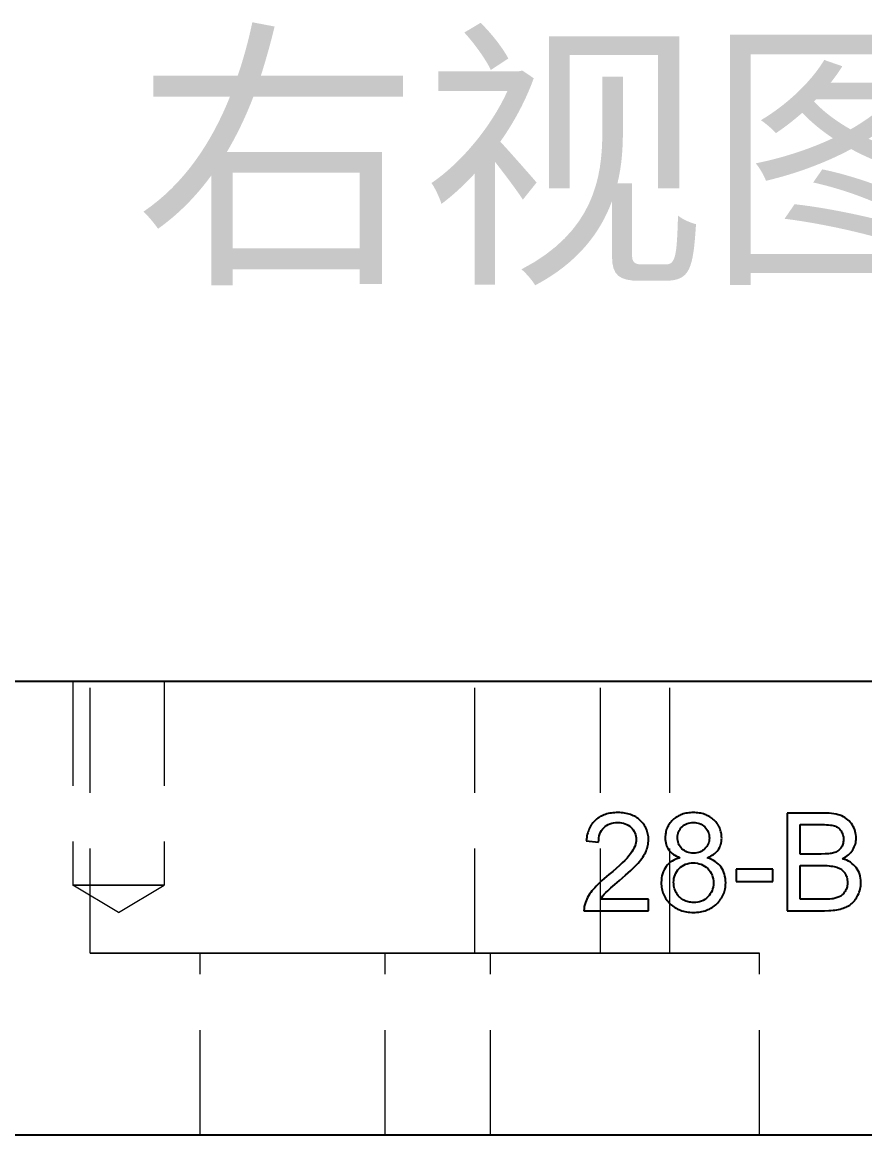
# Paper-space layout '01_三视图' of a CAD drawing. Header units: millimetres. Extents: x 8 to 450, y 8 to 289.
# Drawn here: x 35.25 to 47.31, y 186.75 to 202.69 of the extents above; entities that cross this region are included whole.
import ezdxf
from ezdxf.enums import TextEntityAlignment as Align

# ---------------------------------------------------------------- set-up
doc = ezdxf.new("R2010")
doc.units = ezdxf.units.MM
doc.linetypes.add('WP_HIDDEN', pattern=[2.3, 1.5, -0.8])
for name, color, linetype, lineweight in [('ANNOTATIONS', 7, 'CONTINUOUS', 18), ('HIDDEN', 7, 'WP_HIDDEN', 13), ('VISIBLE', 7, 'CONTINUOUS', 25)]:
    doc.layers.add(name, color=color, linetype=linetype, lineweight=lineweight)
doc.styles.add('CJK', font='Arial Unicode.ttf')

psp = doc.layouts.new('01_三视图')

# ---------------------------------------------------------------- linework, layer by layer
at = {"layer": 'HIDDEN'}
for points in [[(37.278, 193.25), (37.262, 193.25), (37.214, 193.25), (37.136, 193.25), (37.032, 193.25), (36.908, 193.25), (36.77, 193.25), (36.625, 193.25), (36.48, 193.25), (36.342, 193.25), (36.218, 193.25), (36.114, 193.25), (36.036, 193.25), (35.988, 193.25), (35.972, 193.25)], [(35.972, 193.25), (35.976, 193.25), (35.988, 193.25), (36.008, 193.25), (36.036, 193.25), (36.072, 193.25), (36.114, 193.25), (36.163, 193.25), (36.218, 193.25), (36.277, 193.25), (36.342, 193.25), (36.409, 193.25), (36.48, 193.25), (36.552, 193.25), (36.625, 193.25)], [(35.972, 193.25), (35.972, 190.325)], [(43.531, 193.25), (43.44, 193.25), (43.169, 193.25), (42.734, 193.25), (42.155, 193.25), (41.461, 193.25), (40.689, 193.25), (39.875, 193.25), (39.061, 193.25), (38.289, 193.25), (37.595, 193.25), (37.016, 193.25), (36.581, 193.25), (36.31, 193.25), (36.219, 193.25)], [(36.219, 193.25), (36.242, 193.25), (36.31, 193.25), (36.424, 193.25), (36.581, 193.25), (36.779, 193.25), (37.016, 193.25), (37.29, 193.25), (37.595, 193.25), (37.93, 193.25), (38.289, 193.25), (38.667, 193.25), (39.061, 193.25), (39.466, 193.25), (39.875, 193.25)], [(36.219, 189.35), (36.219, 193.25)], [(36.625, 193.25), (36.698, 193.25), (36.77, 193.25), (36.841, 193.25), (36.908, 193.25), (36.973, 193.25), (37.032, 193.25), (37.087, 193.25), (37.136, 193.25), (37.178, 193.25), (37.214, 193.25), (37.242, 193.25), (37.262, 193.25), (37.274, 193.25), (37.278, 193.25)], [(37.278, 193.25), (37.278, 190.325)], [(39.875, 193.25), (40.284, 193.25), (40.689, 193.25), (41.083, 193.25), (41.461, 193.25), (41.82, 193.25), (42.155, 193.25), (42.46, 193.25), (42.734, 193.25), (42.971, 193.25), (43.169, 193.25), (43.326, 193.25), (43.44, 193.25), (43.508, 193.25), (43.531, 193.25)], [(44.523, 193.25), (44.487, 193.25), (44.384, 193.25), (44.218, 193.25), (43.996, 193.25), (43.731, 193.25), (43.436, 193.25), (43.125, 193.25), (42.814, 193.25), (42.519, 193.25), (42.254, 193.25), (42.032, 193.25), (41.866, 193.25), (41.763, 193.25), (41.727, 193.25)], [(41.727, 193.25), (41.736, 193.25), (41.763, 193.25), (41.806, 193.25), (41.866, 193.25), (41.942, 193.25), (42.032, 193.25), (42.137, 193.25), (42.254, 193.25), (42.381, 193.25), (42.519, 193.25), (42.663, 193.25), (42.814, 193.25), (42.969, 193.25), (43.125, 193.25)], [(41.727, 189.35), (41.727, 193.25)], [(43.125, 193.25), (43.281, 193.25), (43.436, 193.25), (43.587, 193.25), (43.731, 193.25), (43.869, 193.25), (43.996, 193.25), (44.113, 193.25), (44.218, 193.25), (44.308, 193.25), (44.384, 193.25), (44.444, 193.25), (44.487, 193.25), (44.514, 193.25), (44.523, 193.25)], [(43.531, 189.35), (43.531, 193.25)], [(44.523, 189.35), (44.523, 193.25)], [(37.278, 190.325), (37.262, 190.325), (37.214, 190.325), (37.136, 190.325), (37.032, 190.325), (36.908, 190.325), (36.77, 190.325), (36.625, 190.325), (36.48, 190.325), (36.342, 190.325), (36.218, 190.325), (36.114, 190.325), (36.036, 190.325), (35.988, 190.325), (35.972, 190.325)], [(35.972, 190.325), (35.976, 190.325), (35.988, 190.325), (36.008, 190.325), (36.036, 190.325), (36.072, 190.325), (36.114, 190.325), (36.163, 190.325), (36.218, 190.325), (36.277, 190.325), (36.342, 190.325), (36.409, 190.325), (36.48, 190.325), (36.552, 190.325), (36.625, 190.325)], [(36.625, 189.932), (35.972, 190.325)], [(36.625, 190.325), (36.698, 190.325), (36.77, 190.325), (36.841, 190.325), (36.908, 190.325), (36.973, 190.325), (37.032, 190.325), (37.087, 190.325), (37.136, 190.325), (37.178, 190.325), (37.214, 190.325), (37.242, 190.325), (37.262, 190.325), (37.274, 190.325), (37.278, 190.325)], [(36.625, 189.932), (37.278, 190.325)], [(43.531, 189.35), (43.44, 189.35), (43.169, 189.35), (42.734, 189.35), (42.155, 189.35), (41.461, 189.35), (40.689, 189.35), (39.875, 189.35), (39.061, 189.35), (38.289, 189.35), (37.595, 189.35), (37.016, 189.35), (36.581, 189.35), (36.31, 189.35), (36.219, 189.35)], [(36.219, 189.35), (36.242, 189.35), (36.31, 189.35), (36.424, 189.35), (36.581, 189.35), (36.779, 189.35), (37.016, 189.35), (37.29, 189.35), (37.595, 189.35), (37.93, 189.35), (38.289, 189.35), (38.667, 189.35), (39.061, 189.35), (39.466, 189.35), (39.875, 189.35)], [(41.955, 189.35), (41.903, 189.35), (41.749, 189.35), (41.501, 189.35), (41.172, 189.35), (40.777, 189.35), (40.338, 189.35), (39.875, 189.35), (39.412, 189.35), (38.973, 189.35), (38.578, 189.35), (38.249, 189.35), (38.001, 189.35), (37.847, 189.35), (37.795, 189.35)], [(37.795, 189.35), (37.808, 189.35), (37.847, 189.35), (37.912, 189.35), (38.001, 189.35), (38.114, 189.35), (38.249, 189.35), (38.404, 189.35), (38.578, 189.35), (38.768, 189.35), (38.973, 189.35), (39.188, 189.35), (39.412, 189.35), (39.642, 189.35), (39.875, 189.35)], [(37.795, 186.75), (37.795, 189.35)], [(39.875, 189.35), (40.284, 189.35), (40.689, 189.35), (41.083, 189.35), (41.461, 189.35), (41.82, 189.35), (42.155, 189.35), (42.46, 189.35), (42.734, 189.35), (42.971, 189.35), (43.169, 189.35), (43.326, 189.35), (43.44, 189.35), (43.508, 189.35), (43.531, 189.35)], [(39.875, 189.35), (40.108, 189.35), (40.338, 189.35), (40.562, 189.35), (40.777, 189.35), (40.982, 189.35), (41.172, 189.35), (41.346, 189.35), (41.501, 189.35), (41.636, 189.35), (41.749, 189.35), (41.838, 189.35), (41.903, 189.35), (41.942, 189.35), (41.955, 189.35)], [(45.806, 189.35), (45.739, 189.35), (45.541, 189.35), (45.221, 189.35), (44.797, 189.35), (44.288, 189.35), (43.722, 189.35), (43.125, 189.35), (42.528, 189.35), (41.962, 189.35), (41.453, 189.35), (41.029, 189.35), (40.709, 189.35), (40.511, 189.35), (40.444, 189.35)], [(40.444, 189.35), (40.461, 189.35), (40.511, 189.35), (40.594, 189.35), (40.709, 189.35), (40.855, 189.35), (41.029, 189.35), (41.229, 189.35), (41.453, 189.35), (41.698, 189.35), (41.962, 189.35), (42.239, 189.35), (42.528, 189.35), (42.825, 189.35), (43.125, 189.35)], [(40.444, 186.75), (40.444, 189.35)], [(44.523, 189.35), (44.487, 189.35), (44.384, 189.35), (44.218, 189.35), (43.996, 189.35), (43.731, 189.35), (43.436, 189.35), (43.125, 189.35), (42.814, 189.35), (42.519, 189.35), (42.254, 189.35), (42.032, 189.35), (41.866, 189.35), (41.763, 189.35), (41.727, 189.35)], [(41.727, 189.35), (41.736, 189.35), (41.763, 189.35), (41.806, 189.35), (41.866, 189.35), (41.942, 189.35), (42.032, 189.35), (42.137, 189.35), (42.254, 189.35), (42.381, 189.35), (42.519, 189.35), (42.663, 189.35), (42.814, 189.35), (42.969, 189.35), (43.125, 189.35)], [(41.955, 186.75), (41.955, 189.35)], [(43.125, 189.35), (43.281, 189.35), (43.436, 189.35), (43.587, 189.35), (43.731, 189.35), (43.869, 189.35), (43.996, 189.35), (44.113, 189.35), (44.218, 189.35), (44.308, 189.35), (44.384, 189.35), (44.444, 189.35), (44.487, 189.35), (44.514, 189.35), (44.523, 189.35)], [(43.125, 189.35), (43.425, 189.35), (43.722, 189.35), (44.011, 189.35), (44.288, 189.35), (44.552, 189.35), (44.797, 189.35), (45.021, 189.35), (45.221, 189.35), (45.395, 189.35), (45.541, 189.35), (45.656, 189.35), (45.739, 189.35), (45.789, 189.35), (45.806, 189.35)], [(45.806, 186.75), (45.806, 189.35)], [(41.955, 186.75), (41.903, 186.75), (41.749, 186.75), (41.501, 186.75), (41.172, 186.75), (40.777, 186.75), (40.338, 186.75), (39.875, 186.75), (39.412, 186.75), (38.973, 186.75), (38.578, 186.75), (38.249, 186.75), (38.001, 186.75), (37.847, 186.75), (37.795, 186.75)], [(37.795, 186.75), (37.808, 186.75), (37.847, 186.75), (37.912, 186.75), (38.001, 186.75), (38.114, 186.75), (38.249, 186.75), (38.404, 186.75), (38.578, 186.75), (38.768, 186.75), (38.973, 186.75), (39.188, 186.75), (39.412, 186.75), (39.642, 186.75), (39.875, 186.75)], [(39.875, 186.75), (40.108, 186.75), (40.338, 186.75), (40.562, 186.75), (40.777, 186.75), (40.982, 186.75), (41.172, 186.75), (41.346, 186.75), (41.501, 186.75), (41.636, 186.75), (41.749, 186.75), (41.838, 186.75), (41.903, 186.75), (41.942, 186.75), (41.955, 186.75)], [(45.806, 186.75), (45.739, 186.75), (45.541, 186.75), (45.221, 186.75), (44.797, 186.75), (44.288, 186.75), (43.722, 186.75), (43.125, 186.75), (42.528, 186.75), (41.962, 186.75), (41.453, 186.75), (41.029, 186.75), (40.709, 186.75), (40.511, 186.75), (40.444, 186.75)], [(40.444, 186.75), (40.461, 186.75), (40.511, 186.75), (40.594, 186.75), (40.709, 186.75), (40.855, 186.75), (41.029, 186.75), (41.229, 186.75), (41.453, 186.75), (41.698, 186.75), (41.962, 186.75), (42.239, 186.75), (42.528, 186.75), (42.825, 186.75), (43.125, 186.75)], [(43.125, 186.75), (43.425, 186.75), (43.722, 186.75), (44.011, 186.75), (44.288, 186.75), (44.552, 186.75), (44.797, 186.75), (45.021, 186.75), (45.221, 186.75), (45.395, 186.75), (45.541, 186.75), (45.656, 186.75), (45.739, 186.75), (45.789, 186.75), (45.806, 186.75)]]:
    psp.add_lwpolyline(points, dxfattribs=at)
at = {"layer": 'VISIBLE'}
for points in [[(15.5, 193.25), (80.5, 193.25)], [(43.447, 191.248), (43.433, 191.234)], [(43.461, 191.261), (43.447, 191.248)], [(43.476, 191.274), (43.461, 191.261)], [(43.492, 191.286), (43.476, 191.274)], [(43.508, 191.297), (43.492, 191.286)], [(43.526, 191.307), (43.508, 191.297)], [(43.543, 191.316), (43.526, 191.307)], [(43.561, 191.325), (43.543, 191.316)], [(43.58, 191.332), (43.561, 191.325)], [(43.6, 191.339), (43.58, 191.332)], [(43.62, 191.345), (43.6, 191.339)], [(43.641, 191.35), (43.62, 191.345)], [(43.662, 191.355), (43.641, 191.35)], [(43.684, 191.359), (43.662, 191.355)], [(43.707, 191.361), (43.684, 191.359)], [(43.731, 191.363), (43.707, 191.361)], [(43.755, 191.365), (43.731, 191.363)], [(43.779, 191.365), (43.755, 191.365)], [(43.804, 191.365), (43.779, 191.365)], [(43.828, 191.363), (43.804, 191.365)], [(43.852, 191.361), (43.828, 191.363)], [(43.875, 191.358), (43.852, 191.361)], [(43.897, 191.354), (43.875, 191.358)], [(43.918, 191.349), (43.897, 191.354)], [(43.939, 191.344), (43.918, 191.349)], [(43.96, 191.337), (43.939, 191.344)], [(43.979, 191.33), (43.96, 191.337)], [(43.998, 191.321), (43.979, 191.33)], [(44.016, 191.312), (43.998, 191.321)], [(44.034, 191.302), (44.016, 191.312)], [(44.051, 191.291), (44.034, 191.302)], [(44.067, 191.279), (44.051, 191.291)], [(44.083, 191.267), (44.067, 191.279)], [(44.098, 191.253), (44.083, 191.267)], [(44.112, 191.239), (44.098, 191.253)], [(44.552, 191.248), (44.54, 191.234)], [(44.566, 191.261), (44.552, 191.248)], [(44.58, 191.274), (44.566, 191.261)], [(44.594, 191.285), (44.58, 191.274)], [(44.609, 191.296), (44.594, 191.285)], [(44.625, 191.306), (44.609, 191.296)], [(44.641, 191.316), (44.625, 191.306)], [(44.658, 191.324), (44.641, 191.316)], [(44.676, 191.332), (44.658, 191.324)], [(44.694, 191.339), (44.676, 191.332)], [(44.712, 191.345), (44.694, 191.339)], [(44.731, 191.35), (44.712, 191.345)], [(44.751, 191.355), (44.731, 191.35)], [(44.771, 191.358), (44.751, 191.355)], [(44.792, 191.361), (44.771, 191.358)], [(44.813, 191.363), (44.792, 191.361)], [(44.835, 191.365), (44.813, 191.363)], [(44.858, 191.365), (44.835, 191.365)], [(44.88, 191.365), (44.858, 191.365)], [(44.903, 191.363), (44.88, 191.365)], [(44.924, 191.361), (44.903, 191.363)], [(44.945, 191.358), (44.924, 191.361)], [(44.965, 191.355), (44.945, 191.358)], [(44.985, 191.35), (44.965, 191.355)], [(45.005, 191.345), (44.985, 191.35)], [(45.023, 191.338), (45.005, 191.345)], [(45.041, 191.331), (45.023, 191.338)], [(45.059, 191.323), (45.041, 191.331)], [(45.076, 191.315), (45.059, 191.323)], [(45.093, 191.305), (45.076, 191.315)], [(45.108, 191.295), (45.093, 191.305)], [(45.124, 191.284), (45.108, 191.295)], [(45.139, 191.271), (45.124, 191.284)], [(45.153, 191.259), (45.139, 191.271)], [(45.166, 191.245), (45.153, 191.259)], [(46.202, 191.359), (46.202, 189.96)], [(46.727, 191.359), (46.202, 191.359)], [(46.766, 191.359), (46.727, 191.359)], [(46.803, 191.357), (46.766, 191.359)], [(46.838, 191.353), (46.803, 191.357)], [(46.872, 191.349), (46.838, 191.353)], [(46.903, 191.343), (46.872, 191.349)], [(46.932, 191.335), (46.903, 191.343)], [(46.959, 191.327), (46.932, 191.335)], [(46.984, 191.317), (46.959, 191.327)], [(47.008, 191.305), (46.984, 191.317)], [(47.03, 191.293), (47.008, 191.305)], [(47.051, 191.278), (47.03, 191.293)], [(47.071, 191.263), (47.051, 191.278)], [(47.089, 191.246), (47.071, 191.263)], [(43.352, 191.095), (43.346, 191.075)], [(43.36, 191.115), (43.352, 191.095)], [(43.368, 191.134), (43.36, 191.115)], [(43.377, 191.153), (43.368, 191.134)], [(43.387, 191.171), (43.377, 191.153)], [(43.397, 191.188), (43.387, 191.171)], [(43.408, 191.204), (43.397, 191.188)], [(43.42, 191.219), (43.408, 191.204)], [(43.433, 191.234), (43.42, 191.219)], [(43.531, 191.084), (43.544, 191.107)], [(43.544, 191.107), (43.559, 191.129)], [(43.559, 191.129), (43.577, 191.148)], [(43.577, 191.148), (43.596, 191.166)], [(43.596, 191.166), (43.617, 191.181)], [(43.617, 191.181), (43.64, 191.194)], [(43.64, 191.194), (43.664, 191.204)], [(43.664, 191.204), (43.689, 191.212)], [(43.689, 191.212), (43.716, 191.218)], [(43.716, 191.218), (43.745, 191.222)], [(43.745, 191.222), (43.775, 191.223)], [(43.775, 191.223), (43.804, 191.222)], [(43.804, 191.222), (43.831, 191.218)], [(43.831, 191.218), (43.857, 191.213)], [(43.857, 191.213), (43.882, 191.205)], [(43.882, 191.205), (43.905, 191.195)], [(43.905, 191.195), (43.926, 191.183)], [(43.926, 191.183), (43.947, 191.169)], [(43.947, 191.169), (43.966, 191.153)], [(43.966, 191.153), (43.983, 191.135)], [(43.983, 191.135), (43.998, 191.116)], [(43.998, 191.116), (44.01, 191.095)], [(44.01, 191.095), (44.021, 191.074)], [(44.126, 191.225), (44.112, 191.239)], [(44.138, 191.21), (44.126, 191.225)], [(44.149, 191.194), (44.138, 191.21)], [(44.16, 191.178), (44.149, 191.194)], [(44.17, 191.162), (44.16, 191.178)], [(44.178, 191.145), (44.17, 191.162)], [(44.186, 191.128), (44.178, 191.145)], [(44.193, 191.111), (44.186, 191.128)], [(44.199, 191.093), (44.193, 191.111)], [(44.204, 191.074), (44.199, 191.093)], [(44.467, 191.095), (44.463, 191.077)], [(44.471, 191.112), (44.467, 191.095)], [(44.477, 191.128), (44.471, 191.112)], [(44.483, 191.145), (44.477, 191.128)], [(44.491, 191.161), (44.483, 191.145)], [(44.499, 191.176), (44.491, 191.161)], [(44.508, 191.191), (44.499, 191.176)], [(44.518, 191.206), (44.508, 191.191)], [(44.528, 191.22), (44.518, 191.206)], [(44.54, 191.234), (44.528, 191.22)], [(44.641, 191.072), (44.648, 191.092)], [(44.648, 191.092), (44.657, 191.11)], [(44.657, 191.11), (44.668, 191.128)], [(44.668, 191.128), (44.681, 191.145)], [(44.681, 191.145), (44.697, 191.161)], [(44.697, 191.161), (44.713, 191.175)], [(44.713, 191.175), (44.731, 191.188)], [(44.731, 191.188), (44.75, 191.199)], [(44.75, 191.199), (44.77, 191.208)], [(44.77, 191.208), (44.791, 191.215)], [(44.791, 191.215), (44.813, 191.22)], [(44.813, 191.22), (44.836, 191.223)], [(44.836, 191.223), (44.86, 191.224)], [(44.86, 191.224), (44.884, 191.223)], [(44.884, 191.223), (44.906, 191.22)], [(44.906, 191.22), (44.928, 191.215)], [(44.928, 191.215), (44.949, 191.208)], [(44.949, 191.208), (44.969, 191.199)], [(44.969, 191.199), (44.988, 191.187)], [(44.988, 191.187), (45.006, 191.174)], [(45.006, 191.174), (45.023, 191.159)], [(45.023, 191.159), (45.038, 191.143)], [(45.038, 191.143), (45.051, 191.125)], [(45.051, 191.125), (45.062, 191.107)], [(45.062, 191.107), (45.072, 191.087)], [(45.179, 191.231), (45.166, 191.245)], [(45.191, 191.217), (45.179, 191.231)], [(45.202, 191.202), (45.191, 191.217)], [(45.212, 191.188), (45.202, 191.202)], [(45.221, 191.172), (45.212, 191.188)], [(45.229, 191.157), (45.221, 191.172)], [(45.237, 191.141), (45.229, 191.157)], [(45.243, 191.124), (45.237, 191.141)], [(45.249, 191.107), (45.243, 191.124)], [(45.254, 191.09), (45.249, 191.107)], [(45.258, 191.073), (45.254, 191.09)], [(46.387, 190.771), (46.387, 191.194)], [(46.387, 191.194), (46.667, 191.194)], [(46.667, 191.194), (46.737, 191.193)], [(46.737, 191.193), (46.768, 191.191)], [(46.768, 191.191), (46.796, 191.189)], [(46.796, 191.189), (46.821, 191.186)], [(46.821, 191.186), (46.843, 191.183)], [(46.843, 191.183), (46.863, 191.179)], [(46.863, 191.179), (46.88, 191.175)], [(46.88, 191.175), (46.895, 191.169)], [(46.895, 191.169), (46.909, 191.163)], [(46.909, 191.163), (46.922, 191.155)], [(46.922, 191.155), (46.935, 191.147)], [(46.935, 191.147), (46.946, 191.137)], [(46.946, 191.137), (46.957, 191.126)], [(46.957, 191.126), (46.966, 191.115)], [(46.966, 191.115), (46.975, 191.102)], [(46.975, 191.102), (46.983, 191.088)], [(46.983, 191.088), (46.99, 191.074)], [(47.106, 191.227), (47.089, 191.246)], [(47.122, 191.207), (47.106, 191.227)], [(47.136, 191.186), (47.122, 191.207)], [(47.149, 191.164), (47.136, 191.186)], [(47.16, 191.141), (47.149, 191.164)], [(47.17, 191.119), (47.16, 191.141)], [(47.177, 191.096), (47.17, 191.119)], [(47.183, 191.072), (47.177, 191.096)], [(43.327, 190.985), (43.325, 190.96)], [(43.325, 190.96), (43.501, 190.942)], [(43.331, 191.008), (43.327, 190.985)], [(43.335, 191.031), (43.331, 191.008)], [(43.34, 191.053), (43.335, 191.031)], [(43.346, 191.075), (43.34, 191.053)], [(43.501, 190.942), (43.503, 190.974)], [(43.503, 190.974), (43.506, 191.004)], [(43.506, 191.004), (43.512, 191.033)], [(43.512, 191.033), (43.521, 191.06)], [(43.521, 191.06), (43.531, 191.084)], [(44.021, 191.074), (44.029, 191.052)], [(44.034, 190.931), (44.028, 190.906)], [(44.029, 191.052), (44.034, 191.029)], [(44.034, 191.029), (44.038, 191.005)], [(44.038, 190.956), (44.034, 190.931)], [(44.038, 191.005), (44.039, 190.98)], [(44.039, 190.98), (44.038, 190.956)], [(44.208, 191.056), (44.204, 191.074)], [(44.211, 191.037), (44.208, 191.056)], [(44.214, 191.017), (44.211, 191.037)], [(44.211, 190.914), (44.213, 190.935)], [(44.213, 190.935), (44.215, 190.956)], [(44.215, 190.997), (44.214, 191.017)], [(44.215, 190.976), (44.215, 190.997)], [(44.215, 190.956), (44.215, 190.976)], [(44.458, 191.042), (44.456, 191.023)], [(44.456, 191.023), (44.456, 191.004)], [(44.456, 191.004), (44.457, 190.979)], [(44.457, 190.979), (44.459, 190.955)], [(44.46, 191.06), (44.458, 191.042)], [(44.459, 190.955), (44.463, 190.932)], [(44.463, 191.077), (44.46, 191.06)], [(44.463, 190.932), (44.469, 190.91)], [(44.632, 191.01), (44.633, 191.031)], [(44.633, 190.986), (44.632, 191.01)], [(44.633, 191.031), (44.636, 191.052)], [(44.636, 190.963), (44.633, 190.986)], [(44.636, 191.052), (44.641, 191.072)], [(44.641, 190.941), (44.636, 190.963)], [(44.648, 190.92), (44.641, 190.941)], [(45.072, 191.087), (45.079, 191.067)], [(45.079, 190.936), (45.072, 190.917)], [(45.079, 191.067), (45.084, 191.046)], [(45.084, 190.957), (45.079, 190.936)], [(45.084, 191.046), (45.087, 191.023)], [(45.087, 190.978), (45.084, 190.957)], [(45.087, 191.023), (45.088, 191)], [(45.088, 191), (45.087, 190.978)], [(45.252, 190.908), (45.257, 190.93)], [(45.257, 190.93), (45.261, 190.952)], [(45.261, 191.055), (45.258, 191.073)], [(45.263, 191.037), (45.261, 191.055)], [(45.261, 190.952), (45.264, 190.975)], [(45.264, 191.018), (45.263, 191.037)], [(45.265, 190.999), (45.264, 191.018)], [(45.264, 190.975), (45.265, 190.999)], [(46.99, 191.074), (46.996, 191.06)], [(46.996, 191.06), (47, 191.045)], [(47, 191.045), (47.004, 191.029)], [(47.004, 191.029), (47.007, 191.013)], [(47.006, 190.944), (47.004, 190.928)], [(47.008, 190.961), (47.006, 190.944)], [(47.007, 191.013), (47.008, 190.996)], [(47.008, 190.996), (47.009, 190.979)], [(47.009, 190.979), (47.008, 190.961)], [(47.179, 190.914), (47.184, 190.935)], [(47.188, 191.049), (47.183, 191.072)], [(47.184, 190.935), (47.188, 190.957)], [(47.19, 191.025), (47.188, 191.049)], [(47.188, 190.957), (47.19, 190.979)], [(47.191, 191.001), (47.19, 191.025)], [(47.19, 190.979), (47.191, 191.001)], [(43.959, 190.774), (43.936, 190.745)], [(43.977, 190.801), (43.959, 190.774)], [(43.994, 190.828), (43.977, 190.801)], [(44.007, 190.854), (43.994, 190.828)], [(44.019, 190.88), (44.007, 190.854)], [(44.028, 190.906), (44.019, 190.88)], [(44.149, 190.749), (44.161, 190.77)], [(44.161, 190.77), (44.172, 190.791)], [(44.172, 190.791), (44.181, 190.811)], [(44.181, 190.811), (44.189, 190.832)], [(44.189, 190.832), (44.196, 190.852)], [(44.196, 190.852), (44.202, 190.873)], [(44.202, 190.873), (44.207, 190.893)], [(44.207, 190.893), (44.211, 190.914)], [(44.469, 190.91), (44.476, 190.889)], [(44.476, 190.889), (44.485, 190.868)], [(44.485, 190.868), (44.495, 190.849)], [(44.495, 190.849), (44.508, 190.83)], [(44.508, 190.83), (44.521, 190.813)], [(44.521, 190.813), (44.537, 190.796)], [(44.537, 190.796), (44.554, 190.781)], [(44.554, 190.781), (44.573, 190.766)], [(44.657, 190.9), (44.648, 190.92)], [(44.668, 190.881), (44.657, 190.9)], [(44.681, 190.864), (44.668, 190.881)], [(44.696, 190.848), (44.681, 190.864)], [(44.712, 190.833), (44.696, 190.848)], [(44.73, 190.82), (44.712, 190.833)], [(44.749, 190.809), (44.73, 190.82)], [(44.769, 190.8), (44.749, 190.809)], [(44.79, 190.793), (44.769, 190.8)], [(44.813, 190.789), (44.79, 190.793)], [(44.837, 190.786), (44.813, 190.789)], [(44.862, 190.785), (44.837, 190.786)], [(44.886, 190.786), (44.862, 190.785)], [(44.909, 190.789), (44.886, 190.786)], [(44.931, 190.793), (44.909, 190.789)], [(44.952, 190.8), (44.931, 190.793)], [(44.972, 190.809), (44.952, 190.8)], [(44.99, 190.82), (44.972, 190.809)], [(45.008, 190.832), (44.99, 190.82)], [(45.024, 190.847), (45.008, 190.832)], [(45.039, 190.863), (45.024, 190.847)], [(45.052, 190.88), (45.039, 190.863)], [(45.063, 190.898), (45.052, 190.88)], [(45.072, 190.917), (45.063, 190.898)], [(45.149, 190.766), (45.168, 190.781)], [(45.168, 190.781), (45.185, 190.796)], [(45.185, 190.796), (45.2, 190.812)], [(45.2, 190.812), (45.213, 190.83)], [(45.213, 190.83), (45.225, 190.848)], [(45.225, 190.848), (45.236, 190.868)], [(45.236, 190.868), (45.245, 190.888)], [(45.245, 190.888), (45.252, 190.908)], [(46.69, 190.771), (46.387, 190.771)], [(46.747, 190.772), (46.69, 190.771)], [(46.796, 190.775), (46.747, 190.772)], [(46.816, 190.778), (46.796, 190.775)], [(46.835, 190.78), (46.816, 190.778)], [(46.852, 190.784), (46.835, 190.78)], [(46.866, 190.787), (46.852, 190.784)], [(46.884, 190.793), (46.866, 190.787)], [(46.9, 190.8), (46.884, 190.793)], [(46.914, 190.807), (46.9, 190.8)], [(46.928, 190.815), (46.914, 190.807)], [(46.941, 190.825), (46.928, 190.815)], [(46.953, 190.835), (46.941, 190.825)], [(46.963, 190.845), (46.953, 190.835)], [(46.973, 190.857), (46.963, 190.845)], [(46.981, 190.87), (46.973, 190.857)], [(46.988, 190.883), (46.981, 190.87)], [(46.995, 190.897), (46.988, 190.883)], [(47, 190.912), (46.995, 190.897)], [(47.004, 190.928), (47, 190.912)], [(47.081, 190.761), (47.099, 190.777)], [(47.099, 190.777), (47.115, 190.795)], [(47.115, 190.795), (47.129, 190.813)], [(47.129, 190.813), (47.142, 190.832)], [(47.142, 190.832), (47.154, 190.852)], [(47.154, 190.852), (47.164, 190.873)], [(47.164, 190.873), (47.172, 190.893)], [(47.172, 190.893), (47.179, 190.914)], [(43.841, 190.645), (43.801, 190.607)], [(43.878, 190.681), (43.841, 190.645)], [(43.909, 190.714), (43.878, 190.681)], [(43.936, 190.745), (43.909, 190.714)], [(44.021, 190.591), (44.045, 190.617)], [(44.045, 190.617), (44.067, 190.64)], [(44.067, 190.64), (44.086, 190.663)], [(44.086, 190.663), (44.104, 190.685)], [(44.104, 190.685), (44.12, 190.707)], [(44.12, 190.707), (44.135, 190.728)], [(44.135, 190.728), (44.149, 190.749)], [(44.487, 190.615), (44.469, 190.593)], [(44.507, 190.636), (44.487, 190.615)], [(44.529, 190.654), (44.507, 190.636)], [(44.553, 190.671), (44.529, 190.654)], [(44.578, 190.685), (44.553, 190.671)], [(44.573, 190.766), (44.594, 190.753)], [(44.606, 190.698), (44.578, 190.685)], [(44.594, 190.753), (44.616, 190.74)], [(44.635, 190.709), (44.606, 190.698)], [(44.616, 190.74), (44.64, 190.729)], [(44.666, 190.719), (44.635, 190.709)], [(44.64, 190.729), (44.666, 190.719)], [(44.698, 190.599), (44.722, 190.613)], [(44.722, 190.613), (44.746, 190.624)], [(44.746, 190.624), (44.772, 190.633)], [(44.772, 190.633), (44.799, 190.639)], [(44.799, 190.639), (44.827, 190.643)], [(44.827, 190.643), (44.857, 190.644)], [(44.857, 190.644), (44.887, 190.643)], [(44.887, 190.643), (44.916, 190.639)], [(44.916, 190.639), (44.944, 190.633)], [(44.944, 190.633), (44.971, 190.624)], [(44.971, 190.624), (44.996, 190.613)], [(44.996, 190.613), (45.02, 190.599)], [(45.058, 190.719), (45.084, 190.729)], [(45.09, 190.707), (45.058, 190.719)], [(45.084, 190.729), (45.107, 190.74)], [(45.119, 190.695), (45.09, 190.707)], [(45.107, 190.74), (45.129, 190.753)], [(45.146, 190.68), (45.119, 190.695)], [(45.129, 190.753), (45.149, 190.766)], [(45.172, 190.664), (45.146, 190.68)], [(45.195, 190.646), (45.172, 190.664)], [(45.217, 190.627), (45.195, 190.646)], [(45.237, 190.606), (45.217, 190.627)], [(46.995, 190.704), (47.019, 190.717)], [(47.026, 190.694), (46.995, 190.704)], [(47.019, 190.717), (47.041, 190.731)], [(47.055, 190.683), (47.026, 190.694)], [(47.041, 190.731), (47.062, 190.745)], [(47.082, 190.669), (47.055, 190.683)], [(47.062, 190.745), (47.081, 190.761)], [(47.108, 190.654), (47.082, 190.669)], [(47.131, 190.637), (47.108, 190.654)], [(47.153, 190.619), (47.131, 190.637)], [(47.172, 190.599), (47.153, 190.619)], [(43.65, 190.477), (43.581, 190.419)], [(43.705, 190.523), (43.65, 190.477)], [(43.755, 190.566), (43.705, 190.523)], [(43.801, 190.607), (43.755, 190.566)], [(43.802, 190.394), (43.888, 190.468)], [(43.888, 190.468), (43.961, 190.534)], [(43.961, 190.534), (43.992, 190.564)], [(43.992, 190.564), (44.021, 190.591)], [(44.409, 190.461), (44.404, 190.43)], [(44.417, 190.49), (44.409, 190.461)], [(44.427, 190.518), (44.417, 190.49)], [(44.439, 190.544), (44.427, 190.518)], [(44.453, 190.569), (44.439, 190.544)], [(44.469, 190.593), (44.453, 190.569)], [(44.587, 190.448), (44.596, 190.474)], [(44.596, 190.474), (44.607, 190.498)], [(44.607, 190.498), (44.621, 190.521)], [(44.621, 190.521), (44.637, 190.543)], [(44.637, 190.543), (44.656, 190.564)], [(44.656, 190.564), (44.677, 190.583)], [(44.677, 190.583), (44.698, 190.599)], [(45.02, 190.599), (45.042, 190.582)], [(45.042, 190.582), (45.064, 190.563)], [(45.064, 190.563), (45.083, 190.542)], [(45.083, 190.542), (45.1, 190.52)], [(45.1, 190.52), (45.114, 190.496)], [(45.114, 190.496), (45.126, 190.471)], [(45.126, 190.471), (45.135, 190.445)], [(45.255, 190.583), (45.237, 190.606)], [(45.27, 190.559), (45.255, 190.583)], [(45.284, 190.534), (45.27, 190.559)], [(45.296, 190.508), (45.284, 190.534)], [(45.305, 190.481), (45.296, 190.508)], [(45.312, 190.452), (45.305, 190.481)], [(45.318, 190.422), (45.312, 190.452)], [(45.47, 190.553), (45.47, 190.38)], [(45.998, 190.553), (45.47, 190.553)], [(45.998, 190.38), (45.998, 190.553)], [(46.387, 190.125), (46.387, 190.606)], [(46.387, 190.606), (46.711, 190.606)], [(46.711, 190.606), (46.774, 190.605)], [(46.774, 190.605), (46.802, 190.603)], [(46.802, 190.603), (46.829, 190.6)], [(46.829, 190.6), (46.853, 190.597)], [(46.853, 190.597), (46.876, 190.593)], [(46.876, 190.593), (46.897, 190.588)], [(46.897, 190.588), (46.916, 190.583)], [(46.916, 190.583), (46.933, 190.576)], [(46.933, 190.576), (46.949, 190.569)], [(46.949, 190.569), (46.965, 190.56)], [(46.965, 190.56), (46.979, 190.551)], [(46.979, 190.551), (46.992, 190.54)], [(46.992, 190.54), (47.005, 190.528)], [(47.005, 190.528), (47.016, 190.515)], [(47.016, 190.515), (47.027, 190.502)], [(47.027, 190.502), (47.036, 190.487)], [(47.036, 190.487), (47.044, 190.471)], [(47.044, 190.471), (47.051, 190.455)], [(47.051, 190.455), (47.057, 190.439)], [(47.19, 190.577), (47.172, 190.599)], [(47.206, 190.555), (47.19, 190.577)], [(47.22, 190.531), (47.206, 190.555)], [(47.232, 190.506), (47.22, 190.531)], [(47.242, 190.48), (47.232, 190.506)], [(47.249, 190.453), (47.242, 190.48)], [(47.254, 190.425), (47.249, 190.453)], [(43.469, 190.313), (43.446, 190.289)], [(43.494, 190.338), (43.469, 190.313)], [(43.521, 190.364), (43.494, 190.338)], [(43.55, 190.391), (43.521, 190.364)], [(43.581, 190.419), (43.55, 190.391)], [(43.675, 190.285), (43.732, 190.334)], [(43.732, 190.334), (43.802, 190.394)], [(44.401, 190.398), (44.4, 190.365)], [(44.4, 190.365), (44.4, 190.342)], [(44.4, 190.342), (44.402, 190.32)], [(44.404, 190.43), (44.401, 190.398)], [(44.402, 190.32), (44.404, 190.298)], [(44.404, 190.298), (44.408, 190.277)], [(44.576, 190.364), (44.577, 190.393)], [(44.577, 190.345), (44.576, 190.364)], [(44.577, 190.393), (44.581, 190.421)], [(44.578, 190.327), (44.577, 190.345)], [(44.581, 190.309), (44.578, 190.327)], [(44.581, 190.421), (44.587, 190.448)], [(44.585, 190.291), (44.581, 190.309)], [(44.59, 190.274), (44.585, 190.291)], [(45.135, 190.445), (45.141, 190.417)], [(45.141, 190.299), (45.135, 190.272)], [(45.141, 190.417), (45.145, 190.388)], [(45.145, 190.328), (45.141, 190.299)], [(45.145, 190.388), (45.146, 190.358)], [(45.146, 190.358), (45.145, 190.328)], [(45.314, 190.274), (45.317, 190.295)], [(45.317, 190.295), (45.32, 190.316)], [(45.321, 190.392), (45.318, 190.422)], [(45.32, 190.316), (45.321, 190.338)], [(45.322, 190.36), (45.321, 190.392)], [(45.321, 190.338), (45.322, 190.36)], [(45.47, 190.38), (45.998, 190.38)], [(47.06, 190.303), (47.056, 190.288)], [(47.057, 190.439), (47.061, 190.421)], [(47.063, 190.318), (47.06, 190.303)], [(47.061, 190.421), (47.064, 190.403)], [(47.065, 190.333), (47.063, 190.318)], [(47.064, 190.403), (47.066, 190.385)], [(47.066, 190.349), (47.065, 190.333)], [(47.066, 190.385), (47.067, 190.366)], [(47.067, 190.366), (47.066, 190.349)], [(47.248, 190.271), (47.253, 190.294)], [(47.253, 190.294), (47.256, 190.317)], [(47.258, 190.396), (47.254, 190.425)], [(47.256, 190.317), (47.258, 190.341)], [(47.259, 190.366), (47.258, 190.396)], [(47.258, 190.341), (47.259, 190.366)], [(43.345, 190.15), (43.333, 190.126)], [(43.358, 190.173), (43.345, 190.15)], [(43.373, 190.196), (43.358, 190.173)], [(43.389, 190.219), (43.373, 190.196)], [(43.407, 190.242), (43.389, 190.219)], [(43.425, 190.265), (43.407, 190.242)], [(43.446, 190.289), (43.425, 190.265)], [(43.531, 190.125), (43.546, 190.148)], [(43.546, 190.148), (43.563, 190.172)], [(43.563, 190.172), (43.582, 190.195)], [(43.582, 190.195), (43.603, 190.218)], [(43.603, 190.218), (43.632, 190.246)], [(43.632, 190.246), (43.675, 190.285)], [(44.408, 190.277), (44.412, 190.256)], [(44.412, 190.256), (44.417, 190.236)], [(44.417, 190.236), (44.424, 190.216)], [(44.424, 190.216), (44.431, 190.196)], [(44.431, 190.196), (44.44, 190.178)], [(44.44, 190.178), (44.449, 190.159)], [(44.449, 190.159), (44.46, 190.141)], [(44.46, 190.141), (44.471, 190.124)], [(44.596, 190.256), (44.59, 190.274)], [(44.603, 190.239), (44.596, 190.256)], [(44.611, 190.221), (44.603, 190.239)], [(44.62, 190.205), (44.611, 190.221)], [(44.631, 190.189), (44.62, 190.205)], [(44.642, 190.174), (44.631, 190.189)], [(44.654, 190.16), (44.642, 190.174)], [(44.668, 190.148), (44.654, 190.16)], [(44.682, 190.136), (44.668, 190.148)], [(44.698, 190.125), (44.682, 190.136)], [(45.045, 190.138), (45.023, 190.122)], [(45.066, 190.156), (45.045, 190.138)], [(45.085, 190.177), (45.066, 190.156)], [(45.101, 190.199), (45.085, 190.177)], [(45.115, 190.222), (45.101, 190.199)], [(45.126, 190.246), (45.115, 190.222)], [(45.135, 190.272), (45.126, 190.246)], [(45.25, 190.123), (45.262, 190.14)], [(45.262, 190.14), (45.272, 190.158)], [(45.272, 190.158), (45.282, 190.176)], [(45.282, 190.176), (45.29, 190.195)], [(45.29, 190.195), (45.298, 190.214)], [(45.298, 190.214), (45.304, 190.233)], [(45.304, 190.233), (45.309, 190.253)], [(45.309, 190.253), (45.314, 190.274)], [(46.892, 190.138), (46.862, 190.132)], [(46.92, 190.147), (46.892, 190.138)], [(46.946, 190.157), (46.92, 190.147)], [(46.969, 190.17), (46.946, 190.157)], [(46.979, 190.177), (46.969, 190.17)], [(46.989, 190.185), (46.979, 190.177)], [(46.999, 190.193), (46.989, 190.185)], [(47.008, 190.203), (46.999, 190.193)], [(47.016, 190.213), (47.008, 190.203)], [(47.024, 190.224), (47.016, 190.213)], [(47.032, 190.235), (47.024, 190.224)], [(47.039, 190.248), (47.032, 190.235)], [(47.046, 190.261), (47.039, 190.248)], [(47.051, 190.274), (47.046, 190.261)], [(47.056, 190.288), (47.051, 190.274)], [(47.183, 190.125), (47.195, 190.143)], [(47.195, 190.143), (47.207, 190.162)], [(47.207, 190.162), (47.217, 190.183)], [(47.217, 190.183), (47.227, 190.204)], [(47.227, 190.204), (47.235, 190.226)], [(47.235, 190.226), (47.243, 190.248)], [(47.243, 190.248), (47.248, 190.271)], [(43.293, 189.991), (43.292, 189.96)], [(43.296, 190.021), (43.293, 189.991)], [(43.303, 190.05), (43.296, 190.021)], [(43.312, 190.079), (43.303, 190.05)], [(43.322, 190.103), (43.312, 190.079)], [(43.333, 190.126), (43.322, 190.103)], [(44.217, 190.125), (43.531, 190.125)], [(44.217, 189.96), (44.217, 190.125)], [(44.471, 190.124), (44.483, 190.107)], [(44.483, 190.107), (44.497, 190.09)], [(44.497, 190.09), (44.511, 190.074)], [(44.511, 190.074), (44.527, 190.059)], [(44.527, 190.059), (44.543, 190.044)], [(44.543, 190.044), (44.56, 190.03)], [(44.56, 190.03), (44.577, 190.017)], [(44.577, 190.017), (44.595, 190.005)], [(44.595, 190.005), (44.614, 189.994)], [(44.614, 189.994), (44.633, 189.984)], [(44.633, 189.984), (44.653, 189.975)], [(44.653, 189.975), (44.674, 189.967)], [(44.715, 190.115), (44.698, 190.125)], [(44.732, 190.106), (44.715, 190.115)], [(44.75, 190.098), (44.732, 190.106)], [(44.768, 190.092), (44.75, 190.098)], [(44.786, 190.087), (44.768, 190.092)], [(44.805, 190.083), (44.786, 190.087)], [(44.824, 190.08), (44.805, 190.083)], [(44.843, 190.078), (44.824, 190.08)], [(44.863, 190.077), (44.843, 190.078)], [(44.893, 190.078), (44.863, 190.077)], [(44.922, 190.082), (44.893, 190.078)], [(44.949, 190.088), (44.922, 190.082)], [(44.975, 190.097), (44.949, 190.088)], [(45, 190.108), (44.975, 190.097)], [(45.023, 190.122), (45, 190.108)], [(45.048, 189.967), (45.068, 189.975)], [(45.068, 189.975), (45.088, 189.984)], [(45.088, 189.984), (45.108, 189.994)], [(45.108, 189.994), (45.126, 190.005)], [(45.126, 190.005), (45.144, 190.017)], [(45.144, 190.017), (45.162, 190.03)], [(45.162, 190.03), (45.179, 190.043)], [(45.179, 190.043), (45.195, 190.058)], [(45.195, 190.058), (45.21, 190.074)], [(45.21, 190.074), (45.225, 190.09)], [(45.225, 190.09), (45.238, 190.106)], [(45.238, 190.106), (45.25, 190.123)], [(46.736, 190.125), (46.387, 190.125)], [(46.777, 190.125), (46.736, 190.125)], [(46.812, 190.127), (46.777, 190.125)], [(46.84, 190.129), (46.812, 190.127)], [(46.862, 190.132), (46.84, 190.129)], [(46.886, 189.969), (46.913, 189.973)], [(46.913, 189.973), (46.938, 189.978)], [(46.938, 189.978), (46.961, 189.983)], [(46.961, 189.983), (46.984, 189.989)], [(46.984, 189.989), (47.005, 189.996)], [(47.005, 189.996), (47.026, 190.004)], [(47.026, 190.004), (47.046, 190.012)], [(47.046, 190.012), (47.064, 190.021)], [(47.064, 190.021), (47.082, 190.031)], [(47.082, 190.031), (47.099, 190.041)], [(47.099, 190.041), (47.115, 190.052)], [(47.115, 190.052), (47.13, 190.064)], [(47.13, 190.064), (47.144, 190.078)], [(47.144, 190.078), (47.158, 190.092)], [(47.158, 190.092), (47.171, 190.108)], [(47.171, 190.108), (47.183, 190.125)], [(43.292, 189.96), (44.217, 189.96)], [(44.674, 189.967), (44.695, 189.959)], [(44.695, 189.959), (44.717, 189.953)], [(44.717, 189.953), (44.739, 189.948)], [(44.739, 189.948), (44.762, 189.944)], [(44.762, 189.944), (44.786, 189.94)], [(44.786, 189.94), (44.81, 189.938)], [(44.81, 189.938), (44.835, 189.936)], [(44.835, 189.936), (44.861, 189.936)], [(44.861, 189.936), (44.886, 189.936)], [(44.886, 189.936), (44.911, 189.938)], [(44.911, 189.938), (44.936, 189.94)], [(44.936, 189.94), (44.959, 189.944)], [(44.959, 189.944), (44.982, 189.948)], [(44.982, 189.948), (45.005, 189.953)], [(45.005, 189.953), (45.027, 189.959)], [(45.027, 189.959), (45.048, 189.967)], [(46.202, 189.96), (46.736, 189.96)], [(46.736, 189.96), (46.8, 189.961)], [(46.8, 189.961), (46.83, 189.963)], [(46.83, 189.963), (46.859, 189.966)], [(46.859, 189.966), (46.886, 189.969)], [(15.5, 186.75), (80.5, 186.75)]]:
    psp.add_lwpolyline(points, dxfattribs=at)

# ---------------------------------------------------------------- texts
at = {"layer": 'ANNOTATIONS', "style": 'CJK'}
psp.add_text('右视图 Y / Z', height=3, dxfattribs=at).set_placement((48, 199.25), align=Align.CENTER)

doc.saveas('drawing.dxf')
